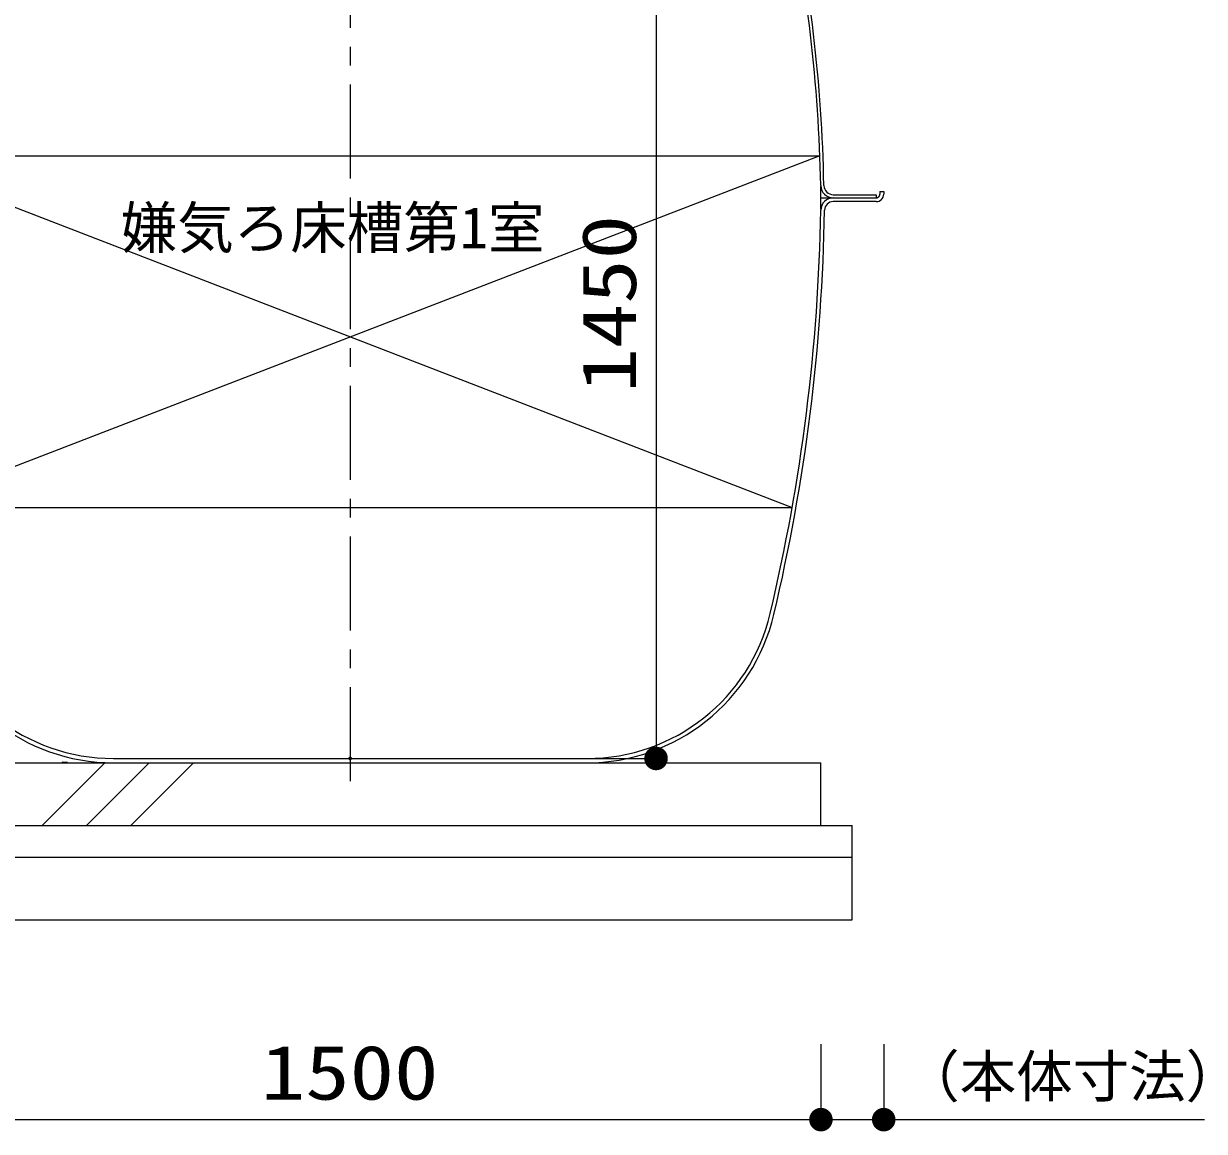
# Model space of a CAD drawing. Units: millimetres, scale not verified. Extents: x -22401 to 8910, y -6308 to 6308.
# Drawn here: x 919 to 2800, y -4308 to -2544 of the extents above; entities that cross this region are included whole.
import ezdxf
from ezdxf.enums import TextEntityAlignment as Align

# ---------------------------------------------------------------- set-up
doc = ezdxf.new("R2010")
doc.units = ezdxf.units.MM
doc.header["$LTSCALE"] = 30
for name, pattern in [('CHAIN1', [8, 5, -1, 1, -1]), ('DASHED1', [1.8, 1.2, -0.6]), ('DOUBLE_CHAIN1', [8.8, 5, -1, 0.6, -0.6, 0.6, -1])]:
    doc.linetypes.add(name, pattern=pattern)
for name, color, linetype, lineweight in [('0-2_空気管', 3, 'Continuous', 25), ('0-3_製作', 3, 'Continuous', 25), ('0-5_機器', 3, 'Continuous', 25), ('0-6_文字', 3, 'Continuous', 25), ('1-4_00クル-フ-6寸法', 132, 'Continuous', 25)]:
    doc.layers.add(name, color=color, linetype=linetype, lineweight=lineweight)
doc.styles.add('ＭＳ ゴシック', font='')
doc.styles.get('ＭＳ ゴシック').set_extended_font_data('MS Gothic')

msp = doc.modelspace()

# ---------------------------------------------------------------- linework, layer by layer
at = {"layer": '0-2_空気管', "linetype": 'CHAIN1'}
msp.add_line((1439.33, -1440.57), (1439.33, -3776.86), dxfattribs=at)
at = {"layer": '0-2_空気管', "linetype": 'DOUBLE_CHAIN1'}
msp.add_line((2189.33, -2821.2), (2209.07, -2821.2), dxfattribs=at)
at = {"layer": '0-2_空気管', "linetype": 'DASHED1'}
for p, q in [((2189.34, -2821.2), (2189.33, -2821.2)), ((2209.07, -2821.2), (2277.33, -2821.2)), ((2283.33, -2811.2), (2283.33, -2815.2))]:
    msp.add_line(p, q, dxfattribs=at)
at = {"layer": '0-2_空気管'}
for p, q in [((2189.34, -2821.2), (2277.33, -2821.2)), ((2209.02, -2816.2), (2277.33, -2816.2)), ((2277.33, -2816.2), (2277.33, -2821.2)), ((2283.33, -2811.2), (2289.33, -2811.2)), ((2289.33, -2811.2), (2289.33, -2815.2)), ((2277.33, -2827.2), (2209.07, -2827.2)), ((1062.04, -3714.2), (1816.62, -3714.2)), ((1062.04, -3721.2), (1816.62, -3721.2))]:
    msp.add_line(p, q, dxfattribs=at)
msp.add_lwpolyline([(979.94, -3719.75), (980.84, -3719.85), (981.7, -3719.93), (982.54, -3720), (983.37, -3720.05), (984.19, -3720.1), (985, -3720.13), (985.8, -3720.16), (986.58, -3720.17), (987.32, -3720.19), (988, -3720.19), (988.62, -3720.2), (989.17, -3720.2)], dxfattribs=at)
for centre, radius, start, end in [((-310.49, -2851.2), 2500, 1.137, 12.175), ((-310.49, -2851.2), 2505, 1.137, 12.201), ((2209.02, -2801.2), 20, 181.137, 270), ((2209.02, -2801.2), 15, 181.137, 270), ((2209.07, -2841.2), 20, 90, 179.051), ((2277.33, -2815.2), 12, 270, 0), ((2209.07, -2841.2), 14, 90, 179.051), ((-810.52, -2791.2), 3000, 346.659, 359.051), ((-810.52, -2791.2), 3006, 346.659, 359.051), ((1063.07, -3414.2), 307, 193.296, 269.808), ((1062.04, -3414.2), 300, 193.341, 270), ((1815.6, -3414.2), 307, 270, 346.704), ((1816.62, -3414.2), 300, 270, 346.659)]:
    msp.add_arc(centre, radius, start, end, dxfattribs=at)
at = {"layer": '0-2_空気管', "linetype": 'DOUBLE_CHAIN1'}
for centre, radius, start, end in [((-310.49, -2851.2), 2500, 0.688, 1.099), ((-810.52, -2791.2), 3000, 359.083, 359.427)]:
    msp.add_arc(centre, radius, start, end, dxfattribs=at)
at = {"layer": '0-2_空気管', "linetype": 'DASHED1'}
msp.add_arc((2277.33, -2815.2), 6, 270, 0, dxfattribs=at)
at = {"layer": '0-2_空気管', "color": 92}
for points in [[(1436.33, -3714.2), (1439.33, -3711.2), (1439.33, -3714.2)], [(1436.34, -3714.01), (1439.33, -3711.2), (1436.33, -3714.2)], [(1436.43, -3714.94), (1436.33, -3714.2), (1439.33, -3714.2)], [(1436.36, -3714.57), (1436.33, -3714.2), (1436.43, -3714.94)], [(1436.39, -3713.64), (1439.33, -3711.2), (1436.34, -3714.01)], [(1436.48, -3713.27), (1439.33, -3711.2), (1436.39, -3713.64)], [(1436.43, -3714.94), (1439.33, -3714.2), (1436.54, -3715.3)], [(1436.62, -3712.92), (1439.33, -3711.2), (1436.48, -3713.27)], [(1436.54, -3715.3), (1439.33, -3714.2), (1436.7, -3715.64)], [(1436.8, -3712.59), (1439.33, -3711.2), (1436.62, -3712.92)], [(1436.7, -3715.64), (1439.33, -3714.2), (1436.91, -3715.96)], [(1437.02, -3712.29), (1439.33, -3711.2), (1436.8, -3712.59)], [(1436.91, -3715.96), (1439.33, -3714.2), (1437.15, -3716.25)], [(1437.28, -3712.01), (1439.33, -3711.2), (1437.02, -3712.29)], [(1437.15, -3716.25), (1439.33, -3714.2), (1437.42, -3716.51)], [(1437.57, -3711.77), (1439.33, -3711.2), (1437.28, -3712.01)], [(1437.42, -3716.51), (1439.33, -3714.2), (1437.73, -3716.73)], [(1437.57, -3711.77), (1438.96, -3711.22), (1439.33, -3711.2)], [(1437.89, -3711.57), (1438.96, -3711.22), (1437.57, -3711.77)], [(1437.73, -3716.73), (1439.33, -3714.2), (1438.06, -3716.91)], [(1437.89, -3711.57), (1438.59, -3711.29), (1438.96, -3711.22)], [(1438.23, -3711.41), (1438.59, -3711.29), (1437.89, -3711.57)], [(1438.06, -3716.91), (1439.33, -3714.2), (1438.41, -3717.05)], [(1438.41, -3717.05), (1439.33, -3714.2), (1438.77, -3717.14)], [(1438.77, -3717.14), (1439.33, -3714.2), (1439.14, -3717.19)], [(1439.14, -3717.19), (1439.33, -3714.2), (1439.33, -3717.2)], [(1439.33, -3711.2), (1442.12, -3713.09), (1439.33, -3714.2)], [(1439.33, -3711.2), (1441.96, -3712.75), (1442.12, -3713.09)], [(1439.33, -3711.2), (1441.76, -3712.43), (1441.96, -3712.75)], [(1439.33, -3711.2), (1441.52, -3712.14), (1441.76, -3712.43)], [(1439.33, -3711.2), (1441.25, -3711.89), (1441.52, -3712.14)], [(1439.33, -3711.2), (1440.94, -3711.66), (1441.25, -3711.89)], [(1439.33, -3711.2), (1440.61, -3711.48), (1440.94, -3711.66)], [(1439.33, -3711.2), (1440.26, -3711.34), (1440.61, -3711.48)], [(1439.33, -3711.2), (1439.9, -3711.25), (1440.26, -3711.34)], [(1439.33, -3711.2), (1439.52, -3711.2), (1439.9, -3711.25)], [(1439.33, -3714.2), (1442.12, -3713.09), (1442.24, -3713.45)], [(1439.33, -3714.2), (1442.24, -3713.45), (1442.31, -3713.82)], [(1439.33, -3714.2), (1442.31, -3713.82), (1442.33, -3714.2)], [(1439.33, -3714.2), (1441.39, -3716.38), (1439.33, -3717.2)], [(1439.33, -3714.2), (1441.64, -3716.11), (1441.39, -3716.38)], [(1439.33, -3714.2), (1441.87, -3715.8), (1441.64, -3716.11)], [(1439.33, -3714.2), (1442.05, -3715.47), (1441.87, -3715.8)], [(1439.33, -3714.2), (1442.19, -3715.12), (1442.05, -3715.47)], [(1439.33, -3714.2), (1442.28, -3714.76), (1442.19, -3715.12)], [(1439.33, -3714.2), (1442.33, -3714.39), (1442.28, -3714.76)], [(1439.33, -3714.2), (1442.33, -3714.2), (1442.33, -3714.39)], [(1439.33, -3717.2), (1441.39, -3716.38), (1441.1, -3716.62)], [(1439.33, -3717.2), (1441.1, -3716.62), (1439.71, -3717.17)], [(1439.71, -3717.17), (1441.1, -3716.62), (1440.78, -3716.83)], [(1439.71, -3717.17), (1440.78, -3716.83), (1440.08, -3717.1)], [(1440.08, -3717.1), (1440.78, -3716.83), (1440.44, -3716.99)]]:
    msp.add_solid(points, dxfattribs=at)
at = {"layer": '0-3_製作'}
for p in [(691.96, -2754.2), (735.06, -3314.2)]:
    msp.add_line(p, (2143.54, -3314.2), dxfattribs=at)
msp.add_lwpolyline([(691.96, -2754.2), (2187.42, -2754.2), (735.12, -3314.2)], dxfattribs=at)
at = {"layer": '0-5_機器', "color": 2}
for p, q in [((689.33, -3721.2), (2189.34, -3721.2)), ((948.54, -3821.2), (1048.54, -3721.2)), ((1019.25, -3821.2), (1119.25, -3721.2)), ((1089.96, -3821.2), (1189.96, -3721.2)), ((2189.33, -3821.2), (2189.33, -3721.2)), ((639.33, -3821.2), (2239.33, -3821.2)), ((639.33, -3871.2), (2239.33, -3871.2))]:
    msp.add_line(p, q, dxfattribs=at)
msp.add_lwpolyline([(639.33, -3971.2), (2239.33, -3971.2), (2239.33, -3821.2)], dxfattribs=at)
at = {"layer": '1-4_00クル-フ-6寸法', "color": 4}
for p, q in [((1926.64, -2264.2), (1926.64, -3714.2)), ((1806.64, -3714.2), (1926.64, -3714.2)), ((2189.33, -4169.51), (2189.33, -4289.51)), ((2189.33, -4169.51), (2189.33, -4289.51)), ((2289.33, -4169.51), (2289.33, -4289.51)), ((689.33, -4289.51), (2189.33, -4289.51)), ((2189.33, -4289.51), (2289.33, -4289.51)), ((2289.33, -4289.51), (2800.2, -4289.51))]:
    msp.add_line(p, q, dxfattribs=at)
at = {"layer": '1-4_00クル-フ-6寸法'}
for points in [[(1926.64, -3714.2), (1909.68, -3706.21), (1910.81, -3704.15)], [(1926.64, -3714.2), (1910.81, -3704.15), (1912.19, -3702.25)], [(1926.64, -3714.2), (1912.19, -3702.25), (1913.81, -3700.53)], [(1926.64, -3714.2), (1913.81, -3700.53), (1915.62, -3699.03)], [(1926.64, -3714.2), (1915.62, -3699.03), (1917.61, -3697.77)], [(1926.64, -3714.2), (1917.61, -3697.77), (1919.74, -3696.76)], [(1926.64, -3714.2), (1919.74, -3696.76), (1921.98, -3696.04)], [(1926.64, -3714.2), (1921.98, -3696.04), (1924.29, -3695.6)], [(1926.64, -3714.2), (1924.29, -3695.6), (1926.64, -3695.45)], [(1926.64, -3714.2), (1926.64, -3695.45), (1928.99, -3695.6)], [(1926.64, -3714.2), (1928.99, -3695.6), (1931.3, -3696.04)], [(1926.64, -3714.2), (1931.3, -3696.04), (1933.54, -3696.76)], [(1926.64, -3714.2), (1933.54, -3696.76), (1935.67, -3697.77)], [(1926.64, -3714.2), (1935.67, -3697.77), (1937.66, -3699.03)], [(1926.64, -3714.2), (1937.66, -3699.03), (1939.48, -3700.53)], [(1926.64, -3714.2), (1939.48, -3700.53), (1941.09, -3702.25)], [(1926.64, -3714.2), (1941.09, -3702.25), (1942.47, -3704.15)], [(1926.64, -3714.2), (1942.47, -3704.15), (1943.61, -3706.21)], [(1926.64, -3714.2), (1907.93, -3713.02), (1908.22, -3710.68)], [(1926.64, -3714.2), (1907.93, -3715.37), (1907.93, -3713.02)], [(1926.64, -3714.2), (1908.22, -3717.71), (1907.93, -3715.37)], [(1926.64, -3714.2), (1908.22, -3710.68), (1908.81, -3708.4)], [(1926.64, -3714.2), (1908.81, -3719.99), (1908.22, -3717.71)], [(1926.64, -3714.2), (1908.81, -3708.4), (1909.68, -3706.21)], [(1926.64, -3714.2), (1909.68, -3722.18), (1908.81, -3719.99)], [(1926.64, -3714.2), (1910.81, -3724.24), (1909.68, -3722.18)], [(1926.64, -3714.2), (1912.19, -3726.15), (1910.81, -3724.24)], [(1926.64, -3714.2), (1913.81, -3727.87), (1912.19, -3726.15)], [(1926.64, -3714.2), (1915.62, -3729.37), (1913.81, -3727.87)], [(1926.64, -3714.2), (1917.61, -3730.63), (1915.62, -3729.37)], [(1926.64, -3714.2), (1919.74, -3731.63), (1917.61, -3730.63)], [(1926.64, -3714.2), (1921.98, -3732.36), (1919.74, -3731.63)], [(1926.64, -3714.2), (1924.29, -3732.8), (1921.98, -3732.36)], [(1926.64, -3714.2), (1926.64, -3732.95), (1924.29, -3732.8)], [(1926.64, -3714.2), (1943.61, -3706.21), (1944.47, -3708.4)], [(1926.64, -3714.2), (1944.47, -3708.4), (1945.06, -3710.68)], [(1926.64, -3714.2), (1945.06, -3710.68), (1945.35, -3713.02)], [(1926.64, -3714.2), (1945.35, -3713.02), (1945.35, -3715.37)], [(1926.64, -3714.2), (1928.99, -3732.8), (1926.64, -3732.95)], [(1926.64, -3714.2), (1931.3, -3732.36), (1928.99, -3732.8)], [(1926.64, -3714.2), (1933.54, -3731.63), (1931.3, -3732.36)], [(1926.64, -3714.2), (1935.67, -3730.63), (1933.54, -3731.63)], [(1926.64, -3714.2), (1937.66, -3729.37), (1935.67, -3730.63)], [(1926.64, -3714.2), (1939.48, -3727.87), (1937.66, -3729.37)], [(1926.64, -3714.2), (1941.09, -3726.15), (1939.48, -3727.87)], [(1926.64, -3714.2), (1942.47, -3724.24), (1941.09, -3726.15)], [(1926.64, -3714.2), (1943.61, -3722.18), (1942.47, -3724.24)], [(1926.64, -3714.2), (1944.47, -3719.99), (1943.61, -3722.18)], [(1926.64, -3714.2), (1945.06, -3717.71), (1944.47, -3719.99)], [(1926.64, -3714.2), (1945.35, -3715.37), (1945.06, -3717.71)], [(2189.33, -4289.51), (2170.58, -4289.51), (2170.73, -4287.16)], [(2189.33, -4289.51), (2170.58, -4289.51), (2170.73, -4287.16)], [(2189.33, -4289.51), (2170.73, -4287.16), (2171.17, -4284.85)], [(2189.33, -4289.51), (2170.73, -4287.16), (2171.17, -4284.85)], [(2189.33, -4289.51), (2171.17, -4284.85), (2171.9, -4282.61)], [(2189.33, -4289.51), (2171.17, -4284.85), (2171.9, -4282.61)], [(2189.33, -4289.51), (2171.9, -4282.61), (2172.9, -4280.48)], [(2189.33, -4289.51), (2171.9, -4282.61), (2172.9, -4280.48)], [(2189.33, -4289.51), (2172.9, -4280.48), (2174.16, -4278.49)], [(2189.33, -4289.51), (2172.9, -4280.48), (2174.16, -4278.49)], [(2189.33, -4289.51), (2174.16, -4278.49), (2175.66, -4276.67)], [(2189.33, -4289.51), (2174.16, -4278.49), (2175.66, -4276.67)], [(2189.33, -4289.51), (2175.66, -4276.67), (2177.38, -4275.06)], [(2189.33, -4289.51), (2175.66, -4276.67), (2177.38, -4275.06)], [(2189.33, -4289.51), (2177.38, -4275.06), (2179.29, -4273.68)], [(2189.33, -4289.51), (2177.38, -4275.06), (2179.29, -4273.68)], [(2189.33, -4289.51), (2179.29, -4273.68), (2181.35, -4272.54)], [(2189.33, -4289.51), (2179.29, -4273.68), (2181.35, -4272.54)], [(2189.33, -4289.51), (2181.35, -4272.54), (2183.54, -4271.68)], [(2189.33, -4289.51), (2181.35, -4272.54), (2183.54, -4271.68)], [(2189.33, -4289.51), (2183.54, -4271.68), (2185.82, -4271.09)], [(2189.33, -4289.51), (2183.54, -4271.68), (2185.82, -4271.09)], [(2189.33, -4289.51), (2185.82, -4271.09), (2188.16, -4270.8)], [(2189.33, -4289.51), (2185.82, -4271.09), (2188.16, -4270.8)], [(2189.33, -4289.51), (2188.16, -4270.8), (2190.51, -4270.8)], [(2189.33, -4289.51), (2188.16, -4270.8), (2190.51, -4270.8)], [(2189.33, -4289.51), (2190.51, -4270.8), (2192.85, -4271.09)], [(2189.33, -4289.51), (2190.51, -4270.8), (2192.85, -4271.09)], [(2189.33, -4289.51), (2192.85, -4271.09), (2195.13, -4271.68)], [(2189.33, -4289.51), (2192.85, -4271.09), (2195.13, -4271.68)], [(2189.33, -4289.51), (2195.13, -4271.68), (2197.32, -4272.54)], [(2189.33, -4289.51), (2195.13, -4271.68), (2197.32, -4272.54)], [(2189.33, -4289.51), (2197.32, -4272.54), (2199.38, -4273.68)], [(2189.33, -4289.51), (2197.32, -4272.54), (2199.38, -4273.68)], [(2189.33, -4289.51), (2199.38, -4273.68), (2201.28, -4275.06)], [(2189.33, -4289.51), (2199.38, -4273.68), (2201.28, -4275.06)], [(2189.33, -4289.51), (2201.28, -4275.06), (2203, -4276.67)], [(2189.33, -4289.51), (2201.28, -4275.06), (2203, -4276.67)], [(2189.33, -4289.51), (2203, -4276.67), (2204.5, -4278.49)], [(2189.33, -4289.51), (2203, -4276.67), (2204.5, -4278.49)], [(2189.33, -4289.51), (2204.5, -4278.49), (2205.76, -4280.48)], [(2189.33, -4289.51), (2204.5, -4278.49), (2205.76, -4280.48)], [(2189.33, -4289.51), (2205.76, -4280.48), (2206.77, -4282.61)], [(2189.33, -4289.51), (2205.76, -4280.48), (2206.77, -4282.61)], [(2189.33, -4289.51), (2206.77, -4282.61), (2207.49, -4284.85)], [(2189.33, -4289.51), (2206.77, -4282.61), (2207.49, -4284.85)], [(2189.33, -4289.51), (2207.49, -4284.85), (2207.94, -4287.16)], [(2189.33, -4289.51), (2207.49, -4284.85), (2207.94, -4287.16)], [(2189.33, -4289.51), (2207.94, -4287.16), (2208.08, -4289.51)], [(2189.33, -4289.51), (2207.94, -4287.16), (2208.08, -4289.51)], [(2289.33, -4289.51), (2270.58, -4289.51), (2270.73, -4287.16)], [(2289.33, -4289.51), (2270.73, -4287.16), (2271.17, -4284.85)], [(2289.33, -4289.51), (2271.17, -4284.85), (2271.9, -4282.61)], [(2289.33, -4289.51), (2271.9, -4282.61), (2272.9, -4280.48)], [(2289.33, -4289.51), (2272.9, -4280.48), (2274.16, -4278.49)], [(2289.33, -4289.51), (2274.16, -4278.49), (2275.66, -4276.67)], [(2289.33, -4289.51), (2275.66, -4276.67), (2277.38, -4275.06)], [(2289.33, -4289.51), (2277.38, -4275.06), (2279.29, -4273.68)], [(2289.33, -4289.51), (2279.29, -4273.68), (2281.35, -4272.54)], [(2289.33, -4289.51), (2281.35, -4272.54), (2283.54, -4271.68)], [(2289.33, -4289.51), (2283.54, -4271.68), (2285.82, -4271.09)], [(2289.33, -4289.51), (2285.82, -4271.09), (2288.16, -4270.8)], [(2289.33, -4289.51), (2288.16, -4270.8), (2290.51, -4270.8)], [(2289.33, -4289.51), (2290.51, -4270.8), (2292.85, -4271.09)], [(2289.33, -4289.51), (2292.85, -4271.09), (2295.13, -4271.68)], [(2289.33, -4289.51), (2295.13, -4271.68), (2297.32, -4272.54)], [(2289.33, -4289.51), (2297.32, -4272.54), (2299.38, -4273.68)], [(2289.33, -4289.51), (2299.38, -4273.68), (2301.28, -4275.06)], [(2289.33, -4289.51), (2301.28, -4275.06), (2303, -4276.67)], [(2289.33, -4289.51), (2303, -4276.67), (2304.5, -4278.49)], [(2289.33, -4289.51), (2304.5, -4278.49), (2305.76, -4280.48)], [(2289.33, -4289.51), (2305.76, -4280.48), (2306.77, -4282.61)], [(2289.33, -4289.51), (2306.77, -4282.61), (2307.49, -4284.85)], [(2289.33, -4289.51), (2307.49, -4284.85), (2307.94, -4287.16)], [(2289.33, -4289.51), (2307.94, -4287.16), (2308.08, -4289.51)], [(2189.33, -4289.51), (2170.73, -4291.86), (2170.58, -4289.51)], [(2189.33, -4289.51), (2170.73, -4291.86), (2170.58, -4289.51)], [(2189.33, -4289.51), (2171.17, -4294.17), (2170.73, -4291.86)], [(2189.33, -4289.51), (2171.17, -4294.17), (2170.73, -4291.86)], [(2189.33, -4289.51), (2171.9, -4296.41), (2171.17, -4294.17)], [(2189.33, -4289.51), (2171.9, -4296.41), (2171.17, -4294.17)], [(2189.33, -4289.51), (2172.9, -4298.54), (2171.9, -4296.41)], [(2189.33, -4289.51), (2172.9, -4298.54), (2171.9, -4296.41)], [(2189.33, -4289.51), (2174.16, -4300.53), (2172.9, -4298.54)], [(2189.33, -4289.51), (2174.16, -4300.53), (2172.9, -4298.54)], [(2189.33, -4289.51), (2175.66, -4302.34), (2174.16, -4300.53)], [(2189.33, -4289.51), (2175.66, -4302.34), (2174.16, -4300.53)], [(2189.33, -4289.51), (2177.38, -4303.96), (2175.66, -4302.34)], [(2189.33, -4289.51), (2177.38, -4303.96), (2175.66, -4302.34)], [(2189.33, -4289.51), (2179.29, -4305.34), (2177.38, -4303.96)], [(2189.33, -4289.51), (2179.29, -4305.34), (2177.38, -4303.96)], [(2189.33, -4289.51), (2181.35, -4306.48), (2179.29, -4305.34)], [(2189.33, -4289.51), (2181.35, -4306.48), (2179.29, -4305.34)], [(2189.33, -4289.51), (2183.54, -4307.34), (2181.35, -4306.48)], [(2189.33, -4289.51), (2183.54, -4307.34), (2181.35, -4306.48)], [(2189.33, -4289.51), (2185.82, -4307.93), (2183.54, -4307.34)], [(2189.33, -4289.51), (2185.82, -4307.93), (2183.54, -4307.34)], [(2189.33, -4289.51), (2188.16, -4308.22), (2185.82, -4307.93)], [(2189.33, -4289.51), (2188.16, -4308.22), (2185.82, -4307.93)], [(2189.33, -4289.51), (2190.51, -4308.22), (2188.16, -4308.22)], [(2189.33, -4289.51), (2190.51, -4308.22), (2188.16, -4308.22)], [(2189.33, -4289.51), (2192.85, -4307.93), (2190.51, -4308.22)], [(2189.33, -4289.51), (2195.13, -4307.34), (2192.85, -4307.93)], [(2189.33, -4289.51), (2197.32, -4306.48), (2195.13, -4307.34)], [(2189.33, -4289.51), (2199.38, -4305.34), (2197.32, -4306.48)], [(2189.33, -4289.51), (2201.28, -4303.96), (2199.38, -4305.34)], [(2189.33, -4289.51), (2203, -4302.34), (2201.28, -4303.96)], [(2189.33, -4289.51), (2204.5, -4300.53), (2203, -4302.34)], [(2189.33, -4289.51), (2205.76, -4298.54), (2204.5, -4300.53)], [(2189.33, -4289.51), (2206.77, -4296.41), (2205.76, -4298.54)], [(2189.33, -4289.51), (2207.49, -4294.17), (2206.77, -4296.41)], [(2189.33, -4289.51), (2207.94, -4291.86), (2207.49, -4294.17)], [(2189.33, -4289.51), (2208.08, -4289.51), (2207.94, -4291.86)], [(2189.33, -4289.51), (2192.85, -4307.93), (2190.51, -4308.22)], [(2189.33, -4289.51), (2195.13, -4307.34), (2192.85, -4307.93)], [(2189.33, -4289.51), (2197.32, -4306.48), (2195.13, -4307.34)], [(2189.33, -4289.51), (2199.38, -4305.34), (2197.32, -4306.48)], [(2189.33, -4289.51), (2201.28, -4303.96), (2199.38, -4305.34)], [(2189.33, -4289.51), (2203, -4302.34), (2201.28, -4303.96)], [(2189.33, -4289.51), (2204.5, -4300.53), (2203, -4302.34)], [(2189.33, -4289.51), (2205.76, -4298.54), (2204.5, -4300.53)], [(2189.33, -4289.51), (2206.77, -4296.41), (2205.76, -4298.54)], [(2189.33, -4289.51), (2207.49, -4294.17), (2206.77, -4296.41)], [(2189.33, -4289.51), (2207.94, -4291.86), (2207.49, -4294.17)], [(2189.33, -4289.51), (2208.08, -4289.51), (2207.94, -4291.86)], [(2289.33, -4289.51), (2270.73, -4291.86), (2270.58, -4289.51)], [(2289.33, -4289.51), (2271.17, -4294.17), (2270.73, -4291.86)], [(2289.33, -4289.51), (2271.9, -4296.41), (2271.17, -4294.17)], [(2289.33, -4289.51), (2272.9, -4298.54), (2271.9, -4296.41)], [(2289.33, -4289.51), (2274.16, -4300.53), (2272.9, -4298.54)], [(2289.33, -4289.51), (2275.66, -4302.34), (2274.16, -4300.53)], [(2289.33, -4289.51), (2277.38, -4303.96), (2275.66, -4302.34)], [(2289.33, -4289.51), (2279.29, -4305.34), (2277.38, -4303.96)], [(2289.33, -4289.51), (2281.35, -4306.48), (2279.29, -4305.34)], [(2289.33, -4289.51), (2283.54, -4307.34), (2281.35, -4306.48)], [(2289.33, -4289.51), (2285.82, -4307.93), (2283.54, -4307.34)], [(2289.33, -4289.51), (2288.16, -4308.22), (2285.82, -4307.93)], [(2289.33, -4289.51), (2290.51, -4308.22), (2288.16, -4308.22)], [(2289.33, -4289.51), (2292.85, -4307.93), (2290.51, -4308.22)], [(2289.33, -4289.51), (2295.13, -4307.34), (2292.85, -4307.93)], [(2289.33, -4289.51), (2297.32, -4306.48), (2295.13, -4307.34)], [(2289.33, -4289.51), (2299.38, -4305.34), (2297.32, -4306.48)], [(2289.33, -4289.51), (2301.28, -4303.96), (2299.38, -4305.34)], [(2289.33, -4289.51), (2303, -4302.34), (2301.28, -4303.96)], [(2289.33, -4289.51), (2304.5, -4300.53), (2303, -4302.34)], [(2289.33, -4289.51), (2305.76, -4298.54), (2304.5, -4300.53)], [(2289.33, -4289.51), (2306.77, -4296.41), (2305.76, -4298.54)], [(2289.33, -4289.51), (2307.49, -4294.17), (2306.77, -4296.41)], [(2289.33, -4289.51), (2307.94, -4291.86), (2307.49, -4294.17)], [(2289.33, -4289.51), (2308.08, -4289.51), (2307.94, -4291.86)]]:
    msp.add_solid(points, dxfattribs=at)

# ---------------------------------------------------------------- texts
at = {"layer": '0-6_文字', "color": 4, "style": 'ＭＳ ゴシック'}
msp.add_text('嫌気ろ床槽第1室', height=65.98, dxfattribs=at).set_placement((1073.96, -2921.52), align=Align.BOTTOM_LEFT)
at = {"layer": '1-4_00クル-フ-6寸法', "color": 3, "style": 'ＭＳ ゴシック', "width": 1.2}
msp.add_text('1450', height=86.66, rotation=90, dxfattribs=at).set_placement((1920.8, -3131.48), align=Align.BOTTOM_LEFT)
msp.add_text('1500', height=86.66, dxfattribs=at).set_placement((1297.05, -4283.66), align=Align.BOTTOM_LEFT)
at = {"layer": '1-4_00クル-フ-6寸法', "color": 4, "style": 'ＭＳ ゴシック'}
msp.add_text('（本体寸法）', height=65.98, dxfattribs=at).set_placement((2320.39, -4273.32), align=Align.BOTTOM_LEFT)

doc.saveas('drawing.dxf')
